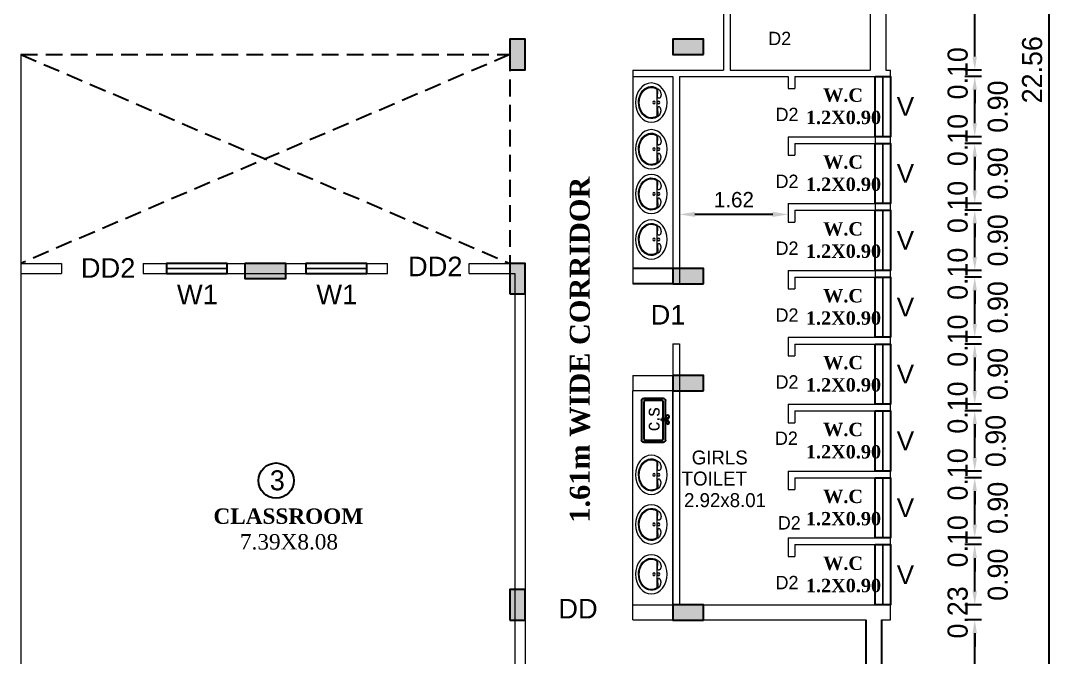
# Model space of a CAD drawing. Header units: metres. Extents: x 605 to 716, y 216 to 296.
# Drawn here: x 618.21 to 633.74, y 249.08 to 258.6 of the extents above; entities that cross this region are included whole.
import ezdxf

# ---------------------------------------------------------------- set-up
doc = ezdxf.new("R2010")
doc.units = ezdxf.units.M
doc.linetypes.add('DASHED', pattern=[19.05, 12.7, -6.35])
doc.linetypes.add('HIDDEN', pattern=[0.375, 0.25, -0.125])
for name, color, linetype in [('A-ANNO-TEXT01', 255, 'Continuous'), ('column', 7, 'Continuous'), ('Dim', 3, 'Continuous'), ('TEXT', 7, 'Continuous'), ('Window', 7, 'Continuous')]:
    doc.layers.add(name, color=color, linetype=linetype)
for name, color, linetype, lineweight in [('col fill', 251, 'Continuous', 0), ('FURNITURE', 252, 'Continuous', 5), ('Readymade Objects & Text', 7, 'Continuous', 40), ('wall', 2, 'Continuous', 18)]:
    doc.layers.add(name, color=color, linetype=linetype, lineweight=lineweight)
doc.styles.add('outer', font='BKANT.TTF')
doc.styles.add('text', font='arial.ttf')
doc.dimstyles.new('Banu', dxfattribs={"dimtxt": 0.23, "dimasz": 0.23, "dimexe": 1, "dimexo": 1, "dimgap": 0.1, "dimtad": 1, "dimtoh": 1, "dimzin": 1, "dimdsep": 46, "dimtxsty": 'outer', "dimcen": 0.15, "dimdle": 1, "dimse1": 1, "dimse2": 1, "dimclrt": 7, "dimadec": 0, "dimazin": 0, "dimtfac": 1, "dimtix": 1, "dimtmove": 0, "dimatfit": 0, "dimfxl": 0, "dimtolj": 1, "dimtzin": 0, "dimarcsym": 0})
doc.dimstyles.new('DC', dxfattribs={"dimtxt": 0.3, "dimasz": 0.2, "dimexe": 0.15, "dimexo": 0.15, "dimgap": 0.1, "dimtad": 1, "dimzin": 1, "dimdsep": 46, "dimtxsty": 'outer', "dimcen": 0.15, "dimdle": 1, "dimclrd": 8, "dimclre": 8, "dimclrt": 7, "dimadec": 0, "dimazin": 0, "dimtfac": 1, "dimtix": 1, "dimtofl": 0, "dimtmove": 2, "dimatfit": 0, "dimfxl": 0, "dimtolj": 1, "dimtzin": 0, "dimarcsym": 0})

# ---------------------------------------------------------------- blocks, each defined once
blk = doc.blocks.new('A$Cceb49713')
at = {"layer": 'col fill'}
for points in [[(-738.26, 9.59), (-729.26, 9.59), (-729.26, 27.59), (-738.26, 27.59)], [(-624.26, 18.59), (-624.26, 27.59), (-642.26, 27.59), (-642.26, 18.59)], [(-894.26, -104.41), (-894.26, -113.41), (-870.26, -113.41), (-870.26, -104.41)], [(-738.26, -122.41), (-729.26, -122.41), (-729.26, -104.41), (-738.26, -104.41)], [(-624.26, -116.41), (-624.26, -107.41), (-642.26, -107.41), (-642.26, -116.41)], [(-624.26, -179.41), (-624.26, -170.41), (-642.26, -170.41), (-642.26, -179.41)], [(-738.26, -314.41), (-729.26, -314.41), (-729.26, -296.41), (-738.26, -296.41)], [(-624.26, -314.41), (-624.26, -305.41), (-642.26, -305.41), (-642.26, -314.41)]]:
    blk.add_hatch(color=256, dxfattribs=at).paths.add_polyline_path(points)
at = {"layer": 'column'}
for points in [[(-738.26, 9.59), (-729.26, 9.59), (-729.26, 27.59), (-738.26, 27.59)], [(-624.26, 18.59), (-624.26, 27.59), (-642.26, 27.59), (-642.26, 18.59)], [(-894.26, -104.41), (-894.26, -113.41), (-870.26, -113.41), (-870.26, -104.41)], [(-738.26, -122.41), (-729.26, -122.41), (-729.26, -104.41), (-738.26, -104.41)], [(-624.26, -116.41), (-624.26, -107.41), (-642.26, -107.41), (-642.26, -116.41)], [(-624.26, -179.41), (-624.26, -170.41), (-642.26, -170.41), (-642.26, -179.41)], [(-738.26, -314.41), (-729.26, -314.41), (-729.26, -296.41), (-738.26, -296.41)], [(-624.26, -314.41), (-624.26, -305.41), (-642.26, -305.41), (-642.26, -314.41)]]:
    blk.add_lwpolyline(points, close=True, dxfattribs=at)
blk = doc.blocks.new('ggfff')
at = {"layer": 'FURNITURE'}
for p, q in [((-3.03, 3.27), (-20.07, 3.28)), ((-19.59, 3.83), (-19.57, 3.91)), ((-19.57, 3.76), (-19.59, 3.83)), ((-19.57, 3.91), (-19.52, 4.01)), ((-19.52, 3.72), (-19.57, 3.76)), ((-19.52, 4.01), (-19.46, 4.12)), ((-19.43, 3.69), (-19.52, 3.72)), ((-19.46, 4.12), (-19.37, 4.24)), ((-19.32, 3.68), (-19.43, 3.69)), ((-19.37, 4.24), (-19.28, 4.35)), ((-19.18, 3.69), (-19.32, 3.68)), ((-19.28, 4.35), (-19.19, 4.46)), ((-19.19, 4.46), (-19.1, 4.57)), ((-19.03, 3.7), (-19.18, 3.69)), ((-19.1, 4.57), (-19.02, 4.66)), ((-18.87, 3.72), (-19.03, 3.7)), ((-19.02, 4.66), (-18.95, 4.74)), ((-18.95, 4.74), (-18.89, 4.81)), ((-18.89, 4.81), (-18.83, 4.87)), ((-18.7, 3.75), (-18.87, 3.72)), ((-18.83, 4.87), (-18.77, 4.93)), ((-18.77, 4.93), (-18.71, 4.98)), ((-18.71, 4.98), (-18.65, 5.03)), ((-18.54, 3.77), (-18.7, 3.75)), ((-18.65, 5.03), (-18.59, 5.07)), ((-18.59, 5.07), (-18.51, 5.11)), ((-18.39, 3.79), (-18.54, 3.77)), ((-18.51, 5.11), (-18.44, 5.14)), ((-18.44, 5.14), (-18.35, 5.18)), ((-18.25, 3.81), (-18.39, 3.79)), ((-18.35, 5.18), (-18.27, 5.21)), ((-18.27, 5.21), (-18.18, 5.25)), ((-18.12, 3.83), (-18.25, 3.81)), ((-18.18, 5.25), (-18.08, 5.28)), ((-18, 3.84), (-18.12, 3.83)), ((-18.08, 5.28), (-17.99, 5.31)), ((-17.88, 3.85), (-18, 3.84)), ((-17.99, 5.31), (-17.89, 5.34)), ((-17.89, 5.34), (-17.8, 5.38)), ((-17.78, 3.86), (-17.88, 3.85)), ((-17.8, 5.38), (-17.7, 5.41)), ((-17.68, 3.86), (-17.78, 3.86)), ((-17.7, 5.41), (-17.61, 5.44)), ((-17.59, 3.86), (-17.68, 3.86)), ((-17.61, 5.44), (-17.51, 5.47)), ((-17.51, 3.85), (-17.59, 3.86)), ((-17.51, 5.47), (-17.42, 5.5)), ((-17.43, 3.85), (-17.51, 3.85)), ((-17.36, 3.83), (-17.43, 3.85)), ((-17.42, 5.5), (-17.32, 5.53)), ((-17.28, 3.82), (-17.36, 3.83)), ((-17.32, 5.53), (-17.23, 5.55)), ((-17.21, 3.81), (-17.28, 3.82)), ((-17.23, 5.55), (-17.14, 5.58)), ((-17.13, 3.79), (-17.21, 3.81)), ((-17.14, 5.58), (-17.04, 5.61)), ((-17.04, 3.78), (-17.13, 3.79)), ((-17.04, 5.61), (-16.95, 5.63)), ((-16.94, 3.76), (-17.04, 3.78)), ((-16.95, 5.63), (-16.86, 5.65)), ((-16.83, 3.75), (-16.94, 3.76)), ((-16.86, 5.65), (-16.77, 5.67)), ((-16.71, 3.73), (-16.83, 3.75)), ((-16.77, 5.67), (-16.67, 5.69)), ((-16.59, 3.72), (-16.71, 3.73)), ((-16.67, 5.69), (-16.58, 5.7)), ((-16.45, 3.71), (-16.59, 3.72)), ((-16.58, 5.7), (-16.49, 5.71)), ((-16.49, 5.71), (-16.39, 5.72)), ((-16.32, 3.69), (-16.45, 3.71)), ((-16.39, 5.72), (-16.29, 5.72)), ((-16.18, 3.68), (-16.32, 3.69)), ((-16.29, 5.72), (-16.19, 5.72)), ((-16.19, 5.72), (-16.08, 5.72)), ((-16.04, 3.67), (-16.18, 3.68)), ((-16.08, 5.72), (-15.98, 5.71)), ((-15.9, 3.65), (-16.04, 3.67)), ((-15.98, 5.71), (-15.87, 5.7)), ((-15.77, 3.64), (-15.9, 3.65)), ((-15.87, 5.7), (-15.75, 5.68)), ((-15.64, 3.63), (-15.77, 3.64)), ((-15.75, 5.68), (-15.63, 5.66)), ((-15.51, 3.62), (-15.64, 3.63)), ((-15.63, 5.66), (-15.51, 5.63)), ((-15.51, 5.63), (-15.38, 5.6)), ((-15.39, 3.61), (-15.51, 3.62)), ((-15.27, 3.61), (-15.39, 3.61)), ((-15.38, 5.6), (-15.25, 5.56)), ((-15.16, 3.61), (-15.27, 3.61)), ((-15.25, 5.56), (-15.11, 5.52)), ((-15.05, 3.62), (-15.16, 3.61)), ((-15.11, 5.52), (-14.98, 5.47)), ((-14.94, 3.64), (-15.05, 3.62)), ((-14.98, 5.47), (-14.85, 5.42)), ((-14.84, 3.66), (-14.94, 3.64)), ((-14.85, 5.42), (-14.73, 5.36)), ((-14.73, 3.69), (-14.84, 3.66)), ((-14.73, 5.36), (-14.62, 5.3)), ((-14.64, 3.73), (-14.73, 3.69)), ((-14.55, 3.77), (-14.64, 3.73)), ((-14.62, 5.3), (-14.51, 5.23)), ((-14.47, 3.81), (-14.55, 3.77)), ((-14.51, 5.23), (-14.42, 5.16)), ((-14.39, 3.85), (-14.47, 3.81)), ((-14.42, 5.16), (-14.34, 5.08)), ((-14.32, 3.89), (-14.39, 3.85)), ((-14.34, 5.08), (-14.27, 5)), ((-14.27, 3.92), (-14.32, 3.89)), ((-14.27, 5), (-14.21, 4.92)), ((-14.22, 3.94), (-14.27, 3.92)), ((-14.18, 3.96), (-14.22, 3.94)), ((-14.21, 4.92), (-14.16, 4.83)), ((-14.14, 3.97), (-14.18, 3.96)), ((-14.16, 4.83), (-14.12, 4.75)), ((-14.12, 3.99), (-14.14, 3.97)), ((-14.12, 4.75), (-14.09, 4.66)), ((-14.1, 4), (-14.12, 3.99)), ((-14.08, 4.02), (-14.1, 4)), ((-14.09, 4.66), (-14.07, 4.58)), ((-14.07, 4.04), (-14.08, 4.02)), ((-14.07, 4.58), (-14.05, 4.5)), ((-14.06, 4.07), (-14.07, 4.04)), ((-14.05, 4.11), (-14.06, 4.07)), ((-14.05, 4.5), (-14.04, 4.42)), ((-14.04, 4.16), (-14.05, 4.11)), ((-14.04, 4.42), (-14.04, 4.35)), ((-14.04, 4.35), (-14.03, 4.28)), ((-14.03, 4.28), (-14.04, 4.21)), ((-14.04, 4.21), (-14.04, 4.16)), ((-9.05, 4.49), (-9.06, 4.41)), ((-9.06, 4.41), (-9.06, 4.34)), ((-9.06, 4.34), (-9.06, 4.27)), ((-9.06, 4.27), (-9.06, 4.21)), ((-9.06, 4.21), (-9.06, 4.15)), ((-9.06, 4.15), (-9.05, 4.1)), ((-9.03, 4.57), (-9.05, 4.49)), ((-9.05, 4.1), (-9.04, 4.06)), ((-9.04, 4.06), (-9.03, 4.03)), ((-9, 4.66), (-9.03, 4.57)), ((-9.03, 4.03), (-9.02, 4.01)), ((-9.02, 4.01), (-9, 3.99)), ((-8.97, 4.74), (-9, 4.66)), ((-9, 3.99), (-8.98, 3.98)), ((-8.98, 3.98), (-8.95, 3.97)), ((-8.93, 4.83), (-8.97, 4.74)), ((-8.95, 3.97), (-8.92, 3.95)), ((-8.88, 4.91), (-8.93, 4.83)), ((-8.92, 3.95), (-8.88, 3.94)), ((-8.83, 5), (-8.88, 4.91)), ((-8.88, 3.94), (-8.83, 3.91)), ((-8.76, 5.08), (-8.83, 5)), ((-8.83, 3.91), (-8.78, 3.88)), ((-8.78, 3.88), (-8.71, 3.85)), ((-8.68, 5.15), (-8.76, 5.08)), ((-8.71, 3.85), (-8.63, 3.81)), ((-8.58, 5.23), (-8.68, 5.15)), ((-8.63, 3.81), (-8.55, 3.77)), ((-8.48, 5.29), (-8.58, 5.23)), ((-8.55, 3.77), (-8.46, 3.73)), ((-8.37, 5.36), (-8.48, 5.29)), ((-8.46, 3.73), (-8.37, 3.69)), ((-8.24, 5.41), (-8.37, 5.36)), ((-8.37, 3.69), (-8.27, 3.66)), ((-8.27, 3.66), (-8.16, 3.63)), ((-8.12, 5.47), (-8.24, 5.41)), ((-8.16, 3.63), (-8.05, 3.61)), ((-7.98, 5.51), (-8.12, 5.47)), ((-8.05, 3.61), (-7.94, 3.6)), ((-7.85, 5.55), (-7.98, 5.51)), ((-7.94, 3.6), (-7.83, 3.6)), ((-7.72, 5.59), (-7.85, 5.55)), ((-7.83, 3.6), (-7.71, 3.6)), ((-7.59, 5.62), (-7.72, 5.59)), ((-7.71, 3.6), (-7.59, 3.61)), ((-7.46, 5.65), (-7.59, 5.62)), ((-7.59, 3.61), (-7.46, 3.62)), ((-7.34, 5.67), (-7.46, 5.65)), ((-7.46, 3.62), (-7.33, 3.63)), ((-7.23, 5.69), (-7.34, 5.67)), ((-7.33, 3.63), (-7.2, 3.64)), ((-7.12, 5.7), (-7.23, 5.69)), ((-7.2, 3.64), (-7.06, 3.66)), ((-7.01, 5.71), (-7.12, 5.7)), ((-7.06, 3.66), (-6.92, 3.67)), ((-6.91, 5.72), (-7.01, 5.71)), ((-6.92, 3.67), (-6.78, 3.68)), ((-6.8, 5.72), (-6.91, 5.72)), ((-6.71, 5.71), (-6.8, 5.72)), ((-6.78, 3.68), (-6.65, 3.7)), ((-6.61, 5.7), (-6.71, 5.71)), ((-6.65, 3.7), (-6.51, 3.71)), ((-6.51, 5.69), (-6.61, 5.7)), ((-6.42, 5.68), (-6.51, 5.69)), ((-6.51, 3.71), (-6.39, 3.72)), ((-6.33, 5.66), (-6.42, 5.68)), ((-6.39, 3.72), (-6.27, 3.74)), ((-6.23, 5.64), (-6.33, 5.66)), ((-6.27, 3.74), (-6.16, 3.75)), ((-6.14, 5.62), (-6.23, 5.64)), ((-6.16, 3.75), (-6.06, 3.77)), ((-6.05, 5.6), (-6.14, 5.62)), ((-6.06, 3.77), (-5.97, 3.78)), ((-5.96, 5.57), (-6.05, 5.6)), ((-5.97, 3.78), (-5.89, 3.8)), ((-5.87, 5.54), (-5.96, 5.57)), ((-5.89, 3.8), (-5.82, 3.81)), ((-5.77, 5.52), (-5.87, 5.54)), ((-5.82, 3.81), (-5.74, 3.82)), ((-5.68, 5.49), (-5.77, 5.52)), ((-5.74, 3.82), (-5.67, 3.83)), ((-5.58, 5.46), (-5.68, 5.49)), ((-5.67, 3.83), (-5.59, 3.84)), ((-5.59, 3.84), (-5.51, 3.85)), ((-5.49, 5.43), (-5.58, 5.46)), ((-5.51, 3.85), (-5.42, 3.85)), ((-5.39, 5.4), (-5.49, 5.43)), ((-5.42, 3.85), (-5.32, 3.85)), ((-5.3, 5.36), (-5.39, 5.4)), ((-5.32, 3.85), (-5.22, 3.84)), ((-5.2, 5.33), (-5.3, 5.36)), ((-5.22, 3.84), (-5.1, 3.83)), ((-5.11, 5.3), (-5.2, 5.33)), ((-5.01, 5.27), (-5.11, 5.3)), ((-5.1, 3.83), (-4.98, 3.82)), ((-4.92, 5.24), (-5.01, 5.27)), ((-4.98, 3.82), (-4.85, 3.8)), ((-4.83, 5.2), (-4.92, 5.24)), ((-4.85, 3.8), (-4.71, 3.78)), ((-4.74, 5.17), (-4.83, 5.2)), ((-4.66, 5.13), (-4.74, 5.17)), ((-4.71, 3.78), (-4.56, 3.76)), ((-4.58, 5.09), (-4.66, 5.13)), ((-4.51, 5.05), (-4.58, 5.09)), ((-4.56, 3.76), (-4.4, 3.73)), ((-4.45, 5.01), (-4.51, 5.05)), ((-4.39, 4.97), (-4.45, 5.01)), ((-4.4, 3.73), (-4.23, 3.71)), ((-4.33, 4.92), (-4.39, 4.97)), ((-4.27, 4.86), (-4.33, 4.92)), ((-4.21, 4.8), (-4.27, 4.86)), ((-4.23, 3.71), (-4.07, 3.69)), ((-4.14, 4.73), (-4.21, 4.8)), ((-4.07, 4.64), (-4.14, 4.73)), ((-4, 4.55), (-4.07, 4.64)), ((-4.07, 3.69), (-3.92, 3.67)), ((-3.91, 4.45), (-4, 4.55)), ((-3.92, 3.67), (-3.78, 3.67)), ((-3.81, 4.34), (-3.91, 4.45)), ((-3.72, 4.22), (-3.81, 4.34)), ((-3.78, 3.67), (-3.67, 3.68)), ((-3.64, 4.11), (-3.72, 4.22)), ((-3.67, 3.68), (-3.58, 3.7)), ((-3.58, 4), (-3.64, 4.11)), ((-3.53, 3.9), (-3.58, 4)), ((-3.58, 3.7), (-3.53, 3.75)), ((-3.51, 3.81), (-3.53, 3.9)), ((-3.53, 3.75), (-3.51, 3.81))]:
    blk.add_line(p, q, dxfattribs=at)
for centre, major_axis, start_param, end_param in [((-11.56, 0), (-11.56, 0), 1.570796326795124, 7.853981633974709), ((-11.56, 0), (-9.45, 0), -0.449035, 3.588281), ((-11.56, 0), (-8.95, 0), -0.47649, 3.615737), ((-11.55, 4.35), (-0.84, 0), 1.570796326793424, 7.853981633973008), ((-11.55, 1.59), (-0.84, 0), 3.141593, 9.424778)]:
    blk.add_ellipse(centre, major_axis=major_axis, ratio=0.8, start_param=start_param, end_param=end_param, dxfattribs=at)
blk = doc.blocks.new('A$C53AC5074')
at = {"color": 8}
for p, q in [((-0.834, -0.071), (-0.834, 0.264)), ((-0.798, 0.3), (-0.129, 0.3)), ((-0.093, 0.264), (-0.093, -0.071)), ((-0.488, -0.107), (-0.798, -0.107)), ((-0.463, -0.038), (-0.488, -0.038)), ((-0.488, -0.073), (-0.488, -0.038)), ((-0.488, -0.109), (-0.488, -0.073)), ((-0.488, -0.144), (-0.488, -0.109)), ((-0.463, -0.144), (-0.488, -0.144)), ((-0.463, -0.073), (-0.463, -0.038)), ((-0.463, -0.109), (-0.463, -0.073)), ((-0.129, -0.107), (-0.463, -0.107)), ((-0.463, -0.144), (-0.463, -0.109))]:
    blk.add_line(p, q, dxfattribs=at)
blk.add_lwpolyline([(-0.488, -0.067), (-0.776, -0.067, -0.414214), (-0.798, -0.044), (-0.798, 0.237, -0.414214), (-0.776, 0.26), (-0.151, 0.26, -0.414214), (-0.129, 0.237), (-0.129, -0.044, -0.414214), (-0.151, -0.067), (-0.463, -0.067)], format="xyb", dxfattribs=at)
for centre in [(-0.525, -0.141), (-0.426, -0.141)]:
    blk.add_circle(centre, 0.0258, dxfattribs=at)
for centre, start, end in [((-0.798, 0.264), 90, 180), ((-0.129, 0.264), 0, 90), ((-0.798, -0.071), 180, 270), ((-0.129, -0.071), 270, 0)]:
    blk.add_arc(centre, 0.0355, start, end, dxfattribs=at)
blk = doc.blocks.new('*D147')
at = {"layer": 'Defpoints', "color": 0}
for p in [(628.065, 255.867), (629.688, 255.867), (628.065, 255.705)]:
    blk.add_point(p, dxfattribs=at)
at = {"layer": 'Dim', "color": 0, "lineweight": -2}
blk.add_line((629.458, 255.705), (628.295, 255.705), dxfattribs=at)
at = {"layer": 'Dim', "color": 0}
for points in [[(628.295, 255.744), (628.295, 255.667), (628.065, 255.705)], [(629.458, 255.744), (629.458, 255.667), (629.688, 255.705)]]:
    blk.add_solid(points, dxfattribs=at)
at = {"layer": 'Dim', "color": 7, "insert": (628.877, 255.924), "char_height": 0.23, "attachment_point": 5, "style": 'outer'}
blk.add_mtext('\\A1;1.62', dxfattribs=at)
blk = doc.blocks.new('*D42')
at = {"layer": 'Defpoints', "color": 0}
for p in [(632.479, 249.641), (632.73, 249.641), (632.73, 246.591)]:
    blk.add_point(p, dxfattribs=at)
at = {"layer": 'Dim', "color": 8, "lineweight": -2}
for p, q in [((632.58, 249.641), (632.329, 249.641)), ((632.479, 246.791), (632.479, 249.441)), ((632.58, 246.591), (632.329, 246.591))]:
    blk.add_line(p, q, dxfattribs=at)
at = {"layer": 'Dim', "color": 8}
for points in [[(632.445, 249.441), (632.512, 249.441), (632.479, 249.641)], [(632.445, 246.791), (632.512, 246.791), (632.479, 246.591)]]:
    blk.add_solid(points, dxfattribs=at)
at = {"layer": 'Dim', "color": 7, "insert": (632.225, 248.116), "char_height": 0.3, "attachment_point": 5, "rotation": 90, "style": 'outer'}
blk.add_mtext('\\A1;3.05', dxfattribs=at)
blk = doc.blocks.new('*D43')
at = {"layer": 'Defpoints', "color": 0}
for p in [(632.479, 249.867), (632.73, 249.867), (632.73, 249.641)]:
    blk.add_point(p, dxfattribs=at)
at = {"layer": 'Dim', "color": 8, "lineweight": -2}
for p, q in [((632.479, 250.067), (632.479, 250.267)), ((632.58, 249.867), (632.329, 249.867)), ((632.58, 249.641), (632.329, 249.641)), ((632.479, 249.441), (632.479, 249.241))]:
    blk.add_line(p, q, dxfattribs=at)
at = {"layer": 'Dim', "color": 8}
for points in [[(632.445, 250.067), (632.512, 250.067), (632.479, 249.867)], [(632.445, 249.441), (632.512, 249.441), (632.479, 249.641)]]:
    blk.add_solid(points, dxfattribs=at)
at = {"layer": 'Dim', "color": 7, "insert": (632.225, 249.754), "char_height": 0.3, "attachment_point": 5, "rotation": 90, "style": 'outer'}
blk.add_mtext('\\A1;0.23', dxfattribs=at)
blk = doc.blocks.new('*D44')
at = {"layer": 'Defpoints', "color": 0}
for p in [(632.479, 250.767), (632.73, 250.767), (632.73, 249.867)]:
    blk.add_point(p, dxfattribs=at)
at = {"layer": 'Dim', "color": 8, "lineweight": -2}
for p, q in [((632.58, 250.767), (632.329, 250.767)), ((632.479, 250.067), (632.479, 250.567)), ((632.58, 249.867), (632.329, 249.867))]:
    blk.add_line(p, q, dxfattribs=at)
at = {"layer": 'Dim', "color": 8}
for points in [[(632.445, 250.567), (632.512, 250.567), (632.479, 250.767)], [(632.445, 250.067), (632.512, 250.067), (632.479, 249.867)]]:
    blk.add_solid(points, dxfattribs=at)
at = {"layer": 'Dim', "color": 7, "insert": (632.825, 250.317), "char_height": 0.3, "attachment_point": 5, "rotation": 90, "style": 'outer'}
blk.add_mtext('\\A1;0.90', dxfattribs=at)
blk = doc.blocks.new('*D45')
at = {"layer": 'Defpoints', "color": 0}
for p in [(632.479, 250.867), (632.73, 250.867), (632.73, 250.767)]:
    blk.add_point(p, dxfattribs=at)
at = {"layer": 'Dim', "color": 8, "lineweight": -2}
for p, q in [((632.479, 251.067), (632.479, 251.267)), ((632.58, 250.867), (632.329, 250.867)), ((632.58, 250.767), (632.329, 250.767)), ((632.479, 250.567), (632.479, 250.367))]:
    blk.add_line(p, q, dxfattribs=at)
at = {"layer": 'Dim', "color": 8}
for points in [[(632.445, 251.067), (632.512, 251.067), (632.479, 250.867)], [(632.445, 250.567), (632.512, 250.567), (632.479, 250.767)]]:
    blk.add_solid(points, dxfattribs=at)
at = {"layer": 'Dim', "color": 7, "insert": (632.225, 250.817), "char_height": 0.3, "attachment_point": 5, "rotation": 90, "style": 'outer'}
blk.add_mtext('\\A1;0.10', dxfattribs=at)
blk = doc.blocks.new('*D46')
at = {"layer": 'Defpoints', "color": 0}
for p in [(632.479, 251.767), (632.73, 251.767), (632.73, 250.867)]:
    blk.add_point(p, dxfattribs=at)
at = {"layer": 'Dim', "color": 8, "lineweight": -2}
for p, q in [((632.58, 251.767), (632.329, 251.767)), ((632.479, 251.067), (632.479, 251.567)), ((632.58, 250.867), (632.329, 250.867))]:
    blk.add_line(p, q, dxfattribs=at)
at = {"layer": 'Dim', "color": 8}
for points in [[(632.445, 251.567), (632.512, 251.567), (632.479, 251.767)], [(632.445, 251.067), (632.512, 251.067), (632.479, 250.867)]]:
    blk.add_solid(points, dxfattribs=at)
at = {"layer": 'Dim', "color": 7, "insert": (632.825, 251.317), "char_height": 0.3, "attachment_point": 5, "rotation": 90, "style": 'outer'}
blk.add_mtext('\\A1;0.90', dxfattribs=at)
blk = doc.blocks.new('*D47')
at = {"layer": 'Defpoints', "color": 0}
for p in [(632.479, 251.867), (632.73, 251.867), (632.73, 251.767)]:
    blk.add_point(p, dxfattribs=at)
at = {"layer": 'Dim', "color": 8, "lineweight": -2}
for p, q in [((632.479, 252.067), (632.479, 252.267)), ((632.58, 251.867), (632.329, 251.867)), ((632.58, 251.767), (632.329, 251.767)), ((632.479, 251.567), (632.479, 251.367))]:
    blk.add_line(p, q, dxfattribs=at)
at = {"layer": 'Dim', "color": 8}
for points in [[(632.445, 252.067), (632.512, 252.067), (632.479, 251.867)], [(632.445, 251.567), (632.512, 251.567), (632.479, 251.767)]]:
    blk.add_solid(points, dxfattribs=at)
at = {"layer": 'Dim', "color": 7, "insert": (632.225, 251.817), "char_height": 0.3, "attachment_point": 5, "rotation": 90, "style": 'outer'}
blk.add_mtext('\\A1;0.10', dxfattribs=at)
blk = doc.blocks.new('*D48')
at = {"layer": 'Defpoints', "color": 0}
for p in [(632.479, 252.767), (632.73, 252.767), (632.73, 251.867)]:
    blk.add_point(p, dxfattribs=at)
at = {"layer": 'Dim', "color": 8, "lineweight": -2}
for p, q in [((632.58, 252.767), (632.329, 252.767)), ((632.479, 252.067), (632.479, 252.567)), ((632.58, 251.867), (632.329, 251.867))]:
    blk.add_line(p, q, dxfattribs=at)
at = {"layer": 'Dim', "color": 8}
for points in [[(632.445, 252.567), (632.512, 252.567), (632.479, 252.767)], [(632.445, 252.067), (632.512, 252.067), (632.479, 251.867)]]:
    blk.add_solid(points, dxfattribs=at)
at = {"layer": 'Dim', "color": 7, "insert": (632.793, 252.317), "char_height": 0.3, "attachment_point": 5, "rotation": 90, "style": 'outer'}
blk.add_mtext('\\A1;0.90', dxfattribs=at)
blk = doc.blocks.new('*D49')
at = {"layer": 'Defpoints', "color": 0}
for p in [(632.479, 252.867), (632.73, 252.867), (632.73, 252.767)]:
    blk.add_point(p, dxfattribs=at)
at = {"layer": 'Dim', "color": 8, "lineweight": -2}
for p, q in [((632.479, 253.067), (632.479, 253.267)), ((632.58, 252.867), (632.329, 252.867)), ((632.58, 252.767), (632.329, 252.767)), ((632.479, 252.567), (632.479, 252.367))]:
    blk.add_line(p, q, dxfattribs=at)
at = {"layer": 'Dim', "color": 8}
for points in [[(632.445, 253.067), (632.512, 253.067), (632.479, 252.867)], [(632.445, 252.567), (632.512, 252.567), (632.479, 252.767)]]:
    blk.add_solid(points, dxfattribs=at)
at = {"layer": 'Dim', "color": 7, "insert": (632.225, 252.817), "char_height": 0.3, "attachment_point": 5, "rotation": 90, "style": 'outer'}
blk.add_mtext('\\A1;0.10', dxfattribs=at)
blk = doc.blocks.new('*D50')
at = {"layer": 'Defpoints', "color": 0}
for p in [(632.479, 253.767), (632.73, 253.767), (632.73, 252.867)]:
    blk.add_point(p, dxfattribs=at)
at = {"layer": 'Dim', "color": 8, "lineweight": -2}
for p, q in [((632.58, 253.767), (632.329, 253.767)), ((632.479, 253.067), (632.479, 253.567)), ((632.58, 252.867), (632.329, 252.867))]:
    blk.add_line(p, q, dxfattribs=at)
at = {"layer": 'Dim', "color": 8}
for points in [[(632.445, 253.567), (632.512, 253.567), (632.479, 253.767)], [(632.445, 253.067), (632.512, 253.067), (632.479, 252.867)]]:
    blk.add_solid(points, dxfattribs=at)
at = {"layer": 'Dim', "color": 7, "insert": (632.825, 253.317), "char_height": 0.3, "attachment_point": 5, "rotation": 90, "style": 'outer'}
blk.add_mtext('\\A1;0.90', dxfattribs=at)
blk = doc.blocks.new('*D51')
at = {"layer": 'Defpoints', "color": 0}
for p in [(632.479, 253.867), (632.73, 253.867), (632.73, 253.767)]:
    blk.add_point(p, dxfattribs=at)
at = {"layer": 'Dim', "color": 8, "lineweight": -2}
for p, q in [((632.479, 254.067), (632.479, 254.267)), ((632.58, 253.867), (632.329, 253.867)), ((632.58, 253.767), (632.329, 253.767)), ((632.479, 253.567), (632.479, 253.367))]:
    blk.add_line(p, q, dxfattribs=at)
at = {"layer": 'Dim', "color": 8}
for points in [[(632.445, 254.067), (632.512, 254.067), (632.479, 253.867)], [(632.445, 253.567), (632.512, 253.567), (632.479, 253.767)]]:
    blk.add_solid(points, dxfattribs=at)
at = {"layer": 'Dim', "color": 7, "insert": (632.225, 253.817), "char_height": 0.3, "attachment_point": 5, "rotation": 90, "style": 'outer'}
blk.add_mtext('\\A1;0.10', dxfattribs=at)
blk = doc.blocks.new('*D52')
at = {"layer": 'Defpoints', "color": 0}
for p in [(632.479, 254.767), (632.73, 254.767), (632.73, 253.867)]:
    blk.add_point(p, dxfattribs=at)
at = {"layer": 'Dim', "color": 8, "lineweight": -2}
for p, q in [((632.58, 254.767), (632.329, 254.767)), ((632.479, 254.067), (632.479, 254.567)), ((632.58, 253.867), (632.329, 253.867))]:
    blk.add_line(p, q, dxfattribs=at)
at = {"layer": 'Dim', "color": 8}
for points in [[(632.445, 254.567), (632.512, 254.567), (632.479, 254.767)], [(632.445, 254.067), (632.512, 254.067), (632.479, 253.867)]]:
    blk.add_solid(points, dxfattribs=at)
at = {"layer": 'Dim', "color": 7, "insert": (632.825, 254.317), "char_height": 0.3, "attachment_point": 5, "rotation": 90, "style": 'outer'}
blk.add_mtext('\\A1;0.90', dxfattribs=at)
blk = doc.blocks.new('*D53')
at = {"layer": 'Defpoints', "color": 0}
for p in [(632.479, 254.867), (632.73, 254.867), (632.73, 254.767)]:
    blk.add_point(p, dxfattribs=at)
at = {"layer": 'Dim', "color": 8, "lineweight": -2}
for p, q in [((632.479, 255.067), (632.479, 255.267)), ((632.58, 254.867), (632.329, 254.867)), ((632.58, 254.767), (632.329, 254.767)), ((632.479, 254.567), (632.479, 254.367))]:
    blk.add_line(p, q, dxfattribs=at)
at = {"layer": 'Dim', "color": 8}
for points in [[(632.445, 255.067), (632.512, 255.067), (632.479, 254.867)], [(632.445, 254.567), (632.512, 254.567), (632.479, 254.767)]]:
    blk.add_solid(points, dxfattribs=at)
at = {"layer": 'Dim', "color": 7, "insert": (632.225, 254.817), "char_height": 0.3, "attachment_point": 5, "rotation": 90, "style": 'outer'}
blk.add_mtext('\\A1;0.10', dxfattribs=at)
blk = doc.blocks.new('*D54')
at = {"layer": 'Defpoints', "color": 0}
for p in [(632.479, 255.767), (632.73, 255.767), (632.73, 254.867)]:
    blk.add_point(p, dxfattribs=at)
at = {"layer": 'Dim', "color": 8, "lineweight": -2}
for p, q in [((632.58, 255.767), (632.329, 255.767)), ((632.479, 255.067), (632.479, 255.567)), ((632.58, 254.867), (632.329, 254.867))]:
    blk.add_line(p, q, dxfattribs=at)
at = {"layer": 'Dim', "color": 8}
for points in [[(632.445, 255.567), (632.512, 255.567), (632.479, 255.767)], [(632.445, 255.067), (632.512, 255.067), (632.479, 254.867)]]:
    blk.add_solid(points, dxfattribs=at)
at = {"layer": 'Dim', "color": 7, "insert": (632.825, 255.317), "char_height": 0.3, "attachment_point": 5, "rotation": 90, "style": 'outer'}
blk.add_mtext('\\A1;0.90', dxfattribs=at)
blk = doc.blocks.new('*D55')
at = {"layer": 'Defpoints', "color": 0}
for p in [(632.479, 255.867), (632.73, 255.867), (632.73, 255.767)]:
    blk.add_point(p, dxfattribs=at)
at = {"layer": 'Dim', "color": 8, "lineweight": -2}
for p, q in [((632.479, 256.067), (632.479, 256.267)), ((632.58, 255.867), (632.329, 255.867)), ((632.58, 255.767), (632.329, 255.767)), ((632.479, 255.567), (632.479, 255.367))]:
    blk.add_line(p, q, dxfattribs=at)
at = {"layer": 'Dim', "color": 8}
for points in [[(632.445, 256.067), (632.512, 256.067), (632.479, 255.867)], [(632.445, 255.567), (632.512, 255.567), (632.479, 255.767)]]:
    blk.add_solid(points, dxfattribs=at)
at = {"layer": 'Dim', "color": 7, "insert": (632.225, 255.817), "char_height": 0.3, "attachment_point": 5, "rotation": 90, "style": 'outer'}
blk.add_mtext('\\A1;0.10', dxfattribs=at)
blk = doc.blocks.new('*D56')
at = {"layer": 'Defpoints', "color": 0}
for p in [(632.479, 256.767), (632.73, 256.767), (632.73, 255.867)]:
    blk.add_point(p, dxfattribs=at)
at = {"layer": 'Dim', "color": 8, "lineweight": -2}
for p, q in [((632.58, 256.767), (632.329, 256.767)), ((632.479, 256.067), (632.479, 256.567)), ((632.58, 255.867), (632.329, 255.867))]:
    blk.add_line(p, q, dxfattribs=at)
at = {"layer": 'Dim', "color": 8}
for points in [[(632.445, 256.567), (632.512, 256.567), (632.479, 256.767)], [(632.445, 256.067), (632.512, 256.067), (632.479, 255.867)]]:
    blk.add_solid(points, dxfattribs=at)
at = {"layer": 'Dim', "color": 7, "insert": (632.825, 256.317), "char_height": 0.3, "attachment_point": 5, "rotation": 90, "style": 'outer'}
blk.add_mtext('\\A1;0.90', dxfattribs=at)
blk = doc.blocks.new('*D57')
at = {"layer": 'Defpoints', "color": 0}
for p in [(632.479, 256.867), (632.73, 256.867), (632.73, 256.767)]:
    blk.add_point(p, dxfattribs=at)
at = {"layer": 'Dim', "color": 8, "lineweight": -2}
for p, q in [((632.479, 257.067), (632.479, 257.267)), ((632.58, 256.867), (632.329, 256.867)), ((632.58, 256.767), (632.329, 256.767)), ((632.479, 256.567), (632.479, 256.367))]:
    blk.add_line(p, q, dxfattribs=at)
at = {"layer": 'Dim', "color": 8}
for points in [[(632.445, 257.067), (632.512, 257.067), (632.479, 256.867)], [(632.445, 256.567), (632.512, 256.567), (632.479, 256.767)]]:
    blk.add_solid(points, dxfattribs=at)
at = {"layer": 'Dim', "color": 7, "insert": (632.225, 256.817), "char_height": 0.3, "attachment_point": 5, "rotation": 90, "style": 'outer'}
blk.add_mtext('\\A1;0.10', dxfattribs=at)
blk = doc.blocks.new('*D58')
at = {"layer": 'Defpoints', "color": 0}
for p in [(632.479, 257.767), (632.73, 257.767), (632.73, 256.867)]:
    blk.add_point(p, dxfattribs=at)
at = {"layer": 'Dim', "color": 8, "lineweight": -2}
for p, q in [((632.58, 257.767), (632.329, 257.767)), ((632.479, 257.067), (632.479, 257.567)), ((632.58, 256.867), (632.329, 256.867))]:
    blk.add_line(p, q, dxfattribs=at)
at = {"layer": 'Dim', "color": 8}
for points in [[(632.445, 257.567), (632.512, 257.567), (632.479, 257.767)], [(632.445, 257.067), (632.512, 257.067), (632.479, 256.867)]]:
    blk.add_solid(points, dxfattribs=at)
at = {"layer": 'Dim', "color": 7, "insert": (632.825, 257.317), "char_height": 0.3, "attachment_point": 5, "rotation": 90, "style": 'outer'}
blk.add_mtext('\\A1;0.90', dxfattribs=at)
blk = doc.blocks.new('*D59')
at = {"layer": 'Defpoints', "color": 0}
for p in [(632.479, 257.864), (632.73, 257.864), (632.73, 257.767)]:
    blk.add_point(p, dxfattribs=at)
at = {"layer": 'Dim', "color": 8, "lineweight": -2}
for p, q in [((632.479, 258.064), (632.479, 258.264)), ((632.58, 257.864), (632.329, 257.864)), ((632.58, 257.767), (632.329, 257.767)), ((632.479, 257.567), (632.479, 257.367))]:
    blk.add_line(p, q, dxfattribs=at)
at = {"layer": 'Dim', "color": 8}
for points in [[(632.445, 258.064), (632.512, 258.064), (632.479, 257.864)], [(632.445, 257.567), (632.512, 257.567), (632.479, 257.767)]]:
    blk.add_solid(points, dxfattribs=at)
at = {"layer": 'Dim', "color": 7, "insert": (632.225, 257.815), "char_height": 0.3, "attachment_point": 5, "rotation": 90, "style": 'outer'}
blk.add_mtext('\\A1;0.10', dxfattribs=at)
blk = doc.blocks.new('*D60')
at = {"layer": 'Defpoints', "color": 0}
for p in [(632.479, 260.764), (632.73, 260.764), (632.73, 257.864)]:
    blk.add_point(p, dxfattribs=at)
at = {"layer": 'Dim', "color": 8, "lineweight": -2}
for p, q in [((632.58, 260.764), (632.329, 260.764)), ((632.479, 258.064), (632.479, 260.564)), ((632.58, 257.864), (632.329, 257.864))]:
    blk.add_line(p, q, dxfattribs=at)
at = {"layer": 'Dim', "color": 8}
for points in [[(632.445, 260.564), (632.512, 260.564), (632.479, 260.764)], [(632.445, 258.064), (632.512, 258.064), (632.479, 257.864)]]:
    blk.add_solid(points, dxfattribs=at)
at = {"layer": 'Dim', "color": 7, "insert": (632.224, 259.314), "char_height": 0.3, "attachment_point": 5, "rotation": 90, "style": 'outer'}
blk.add_mtext('\\A1;2.90', dxfattribs=at)
blk = doc.blocks.new('*D64')
at = {"layer": 'Defpoints', "color": 0}
for p in [(633.592, 269.146), (633.592, 269.146), (633.592, 246.591)]:
    blk.add_point(p, dxfattribs=at)
at = {"layer": 'Dim', "color": 8, "lineweight": -2}
for p, q in [((633.592, 269.146), (633.742, 269.146)), ((633.592, 246.791), (633.592, 268.946)), ((633.592, 246.591), (633.742, 246.591))]:
    blk.add_line(p, q, dxfattribs=at)
at = {"layer": 'Dim', "color": 8}
for points in [[(633.559, 268.946), (633.626, 268.946), (633.592, 269.146)], [(633.559, 246.791), (633.626, 246.791), (633.592, 246.591)]]:
    blk.add_solid(points, dxfattribs=at)
at = {"layer": 'Dim', "color": 7, "insert": (633.338, 257.868), "char_height": 0.3, "attachment_point": 5, "rotation": 90, "style": 'outer'}
blk.add_mtext('\\A1;22.56', dxfattribs=at)

msp = doc.modelspace()

# ---------------------------------------------------------------- linework, layer by layer
for points in [[(621.3, 254.823), (621.3, 254.973), (620.39, 254.973), (620.39, 254.823)], [(623.385, 254.823), (623.385, 254.973), (622.475, 254.973), (622.475, 254.823)]]:
    msp.add_lwpolyline(points, close=True)
at = {"color": 4}
msp.add_circle((622.031, 251.725), 0.263, dxfattribs=at)
at = {"layer": 'Dim', "color": 7, "linetype": 'HIDDEN'}
for p, q in [((618.212, 258.095), (625.525, 258.095)), ((618.212, 258.095), (625.525, 254.973)), ((625.525, 258.095), (618.212, 254.973)), ((625.525, 258.095), (625.525, 254.973))]:
    msp.add_line(p, q, dxfattribs=at)
at = {"layer": 'Dim', "color": 7}
for p, q in [((627.965, 254.896), (627.365, 254.896)), ((627.965, 254.668), (627.365, 254.668)), ((630.852, 249.641), (630.852, 246.591)), ((631.082, 249.641), (631.082, 246.591))]:
    msp.add_line(p, q, dxfattribs=at)
for points in [[(630.988, 257.767), (631.218, 257.767), (631.218, 256.867), (630.988, 256.867)], [(630.988, 256.767), (631.218, 256.767), (631.218, 255.867), (630.988, 255.867)], [(630.988, 255.767), (631.218, 255.767), (631.218, 254.867), (630.988, 254.867)], [(630.988, 254.767), (631.218, 254.767), (631.218, 253.867), (630.988, 253.867)], [(630.988, 253.767), (631.218, 253.767), (631.218, 252.867), (630.988, 252.867)], [(630.988, 252.767), (631.218, 252.767), (631.218, 251.867), (630.988, 251.867)], [(630.988, 251.767), (631.218, 251.767), (631.218, 250.867), (630.988, 250.867)], [(630.988, 250.767), (631.218, 250.767), (631.218, 249.867), (630.988, 249.867)]]:
    msp.add_lwpolyline(points, close=True, dxfattribs=at)
at = {"layer": 'wall', "color": 6}
for p, q in [((630.917, 260.764), (630.917, 257.864)), ((631.147, 260.913), (631.147, 257.864)), ((628.72, 258.849), (628.72, 257.864)), ((628.82, 258.849), (628.82, 257.864)), ((618.212, 258.095), (618.212, 246.743)), ((627.365, 257.864), (627.365, 254.668)), ((627.365, 257.864), (628.72, 257.864)), ((628.82, 257.864), (630.917, 257.864)), ((631.147, 257.864), (631.218, 257.864)), ((631.218, 249.641), (631.218, 257.864)), ((627.365, 257.767), (627.965, 257.767)), ((627.965, 257.767), (627.965, 254.896)), ((628.065, 257.767), (628.065, 254.668)), ((628.065, 257.767), (629.688, 257.767)), ((629.688, 257.767), (629.688, 257.59)), ((629.788, 257.767), (629.788, 257.59)), ((629.788, 257.767), (630.988, 257.767)), ((630.988, 257.767), (630.988, 253.867)), ((629.688, 257.59), (629.788, 257.59)), ((629.688, 256.867), (629.688, 256.59)), ((629.688, 256.867), (630.988, 256.867)), ((629.788, 256.767), (629.788, 256.59)), ((629.788, 256.767), (630.988, 256.767)), ((629.688, 256.59), (629.788, 256.59)), ((629.688, 255.867), (629.688, 255.59)), ((629.688, 255.867), (630.988, 255.867)), ((629.788, 255.767), (629.788, 255.59)), ((629.788, 255.767), (630.988, 255.767)), ((629.688, 255.59), (629.788, 255.59)), ((618.212, 254.973), (618.821, 254.973)), ((618.821, 254.973), (618.821, 254.82)), ((620.04, 254.973), (623.698, 254.973)), ((620.04, 254.973), (620.04, 254.82)), ((623.698, 254.82), (623.698, 254.973)), ((624.917, 254.973), (625.755, 254.973)), ((624.917, 254.82), (624.917, 254.973)), ((625.755, 254.973), (625.755, 246.741)), ((629.688, 254.867), (629.688, 254.59)), ((629.688, 254.867), (630.988, 254.867)), ((618.212, 254.82), (618.821, 254.82)), ((620.04, 254.82), (623.698, 254.82)), ((624.917, 254.82), (625.603, 254.82)), ((625.603, 254.82), (625.603, 246.743)), ((629.788, 254.767), (629.788, 254.59)), ((629.788, 254.767), (630.988, 254.767)), ((627.822, 254.668), (628.065, 254.668)), ((629.688, 254.59), (629.788, 254.59)), ((629.688, 253.867), (629.688, 253.59)), ((629.688, 253.867), (630.988, 253.867)), ((627.965, 253.768), (627.965, 253.296)), ((627.965, 253.768), (628.065, 253.768)), ((628.065, 253.768), (628.065, 249.867)), ((629.788, 253.767), (629.788, 253.59)), ((629.788, 253.767), (630.988, 253.767)), ((630.988, 253.767), (630.988, 252.867)), ((629.688, 253.59), (629.788, 253.59)), ((627.365, 253.296), (627.822, 253.296)), ((627.365, 253.296), (627.365, 253.068)), ((627.822, 253.296), (627.965, 253.296)), ((627.365, 249.641), (627.365, 253.068)), ((627.965, 253.068), (627.365, 253.068)), ((627.965, 253.068), (627.965, 249.867)), ((627.965, 249.867), (627.965, 253.068)), ((629.688, 252.867), (629.688, 252.59)), ((629.688, 252.867), (630.988, 252.867)), ((629.788, 252.767), (629.788, 252.59)), ((629.788, 252.767), (630.988, 252.767)), ((630.988, 252.767), (630.988, 251.867)), ((629.688, 252.59), (629.788, 252.59)), ((629.688, 251.867), (629.688, 251.59)), ((629.688, 251.867), (630.988, 251.867)), ((629.788, 251.767), (629.788, 251.59)), ((629.788, 251.767), (630.988, 251.767)), ((630.988, 251.767), (630.988, 250.867)), ((629.688, 251.59), (629.788, 251.59)), ((629.688, 250.867), (629.688, 250.59)), ((629.688, 250.867), (630.988, 250.867)), ((629.788, 250.767), (629.788, 250.59)), ((629.788, 250.767), (630.988, 250.767)), ((630.988, 250.767), (630.988, 249.867)), ((629.688, 250.59), (629.788, 250.59)), ((627.365, 249.867), (627.965, 249.867)), ((628.065, 249.867), (631.092, 249.867)), ((627.365, 249.641), (630.852, 249.641)), ((631.082, 249.641), (631.218, 249.641))]:
    msp.add_line(p, q, dxfattribs=at)
at = {"layer": 'Window', "linetype": 'DASHED', "ltscale": 0.75, "const_width": 0.0254}
for points in [[(631.103, 257.767), (631.103, 256.867)], [(631.103, 256.767), (631.103, 255.867)], [(631.103, 255.767), (631.103, 254.867)], [(631.103, 254.767), (631.103, 253.867)], [(631.103, 253.767), (631.103, 252.867)], [(631.103, 252.767), (631.103, 251.867)], [(631.103, 251.767), (631.103, 250.867)], [(631.103, 250.767), (631.103, 249.867)]]:
    msp.add_lwpolyline(points, dxfattribs=at)
at = {"layer": 'Window', "const_width": 0.0254}
for points in [[(621.3, 254.898), (620.39, 254.898)], [(623.385, 254.898), (622.475, 254.898)]]:
    msp.add_lwpolyline(points, dxfattribs=at)

# ---------------------------------------------------------------- block references
at = {"xscale": -0.0254, "yscale": 0.0254, "zscale": 0.0254, "rotation": 270.0000000000001}
for p in [(627.642, 257.671), (627.642, 256.973), (627.642, 256.304), (627.642, 255.624), (627.642, 252.104), (627.642, 251.363), (627.642, 250.617)]:
    msp.add_blockref('ggfff', p, dxfattribs=at)
at = {"color": 4, "xscale": -0.8842054551061593, "yscale": 0.8842054551061593, "zscale": 0.8842054551061593, "rotation": 90}
msp.add_blockref('A$C53AC5074', (627.761, 252.216), dxfattribs=at)
at = {"layer": 'wall', "xscale": 0.0254, "yscale": 0.0254, "zscale": 0.0254}
msp.add_blockref('A$Cceb49713', (644.279, 257.625), dxfattribs=at)

# ---------------------------------------------------------------- texts
at = {"layer": 'A-ANNO-TEXT01', "color": 2, "style": 'outer'}
for s, height, p in [('D2', 0.2, (629.391, 258.236)), ('D2', 0.2, (629.5, 257.1)), ('D2', 0.2, (629.5, 256.1)), ('D2', 0.2, (629.5, 255.1)), ('D2', 0.2, (629.5, 254.1)), ('D2', 0.2, (629.5, 253.1)), ('D2', 0.2, (629.491, 252.258)), ('3', 0.3, (621.937, 251.579)), ('D2', 0.2, (629.534, 250.993)), ('D2', 0.2, (629.5, 250.1))]:
    msp.add_text(s, height=height, dxfattribs=at).set_placement(p)
at = {"layer": 'A-ANNO-TEXT01', "color": 2, "width": 2.99814, "attachment_point": 1, "style": 'outer'}
for s, insert, char_height in [('\\A1;{\\fTimes New Roman|b1|i0|c0|p18;\\W8.22175;  \\W1;W.C\\P\\W6.51081;  \\W1;1.2X0.90}', (628.97, 257.589), 0.2), ('\\A1;{\\fTimes New Roman|b1|i0|c0|p18;\\W8.22175;  \\W1;W.C\\P\\W6.51081;  \\W1;1.2X0.90}', (628.97, 256.589), 0.2), ('\\A1;{\\fTimes New Roman|b1|i0|c0|p18;\\W8.22175;  \\W1;W.C\\P\\W6.51081;  \\W1;1.2X0.90}', (628.97, 255.589), 0.2), ('\\A1;{\\fTimes New Roman|b1|i0|c0|p18;\\W8.22175;  \\W1;W.C\\P\\W6.51081;  \\W1;1.2X0.90}', (628.97, 254.589), 0.2), ('\\A1;{\\fTimes New Roman|b1|i0|c0|p18;\\W8.22175;  \\W1;W.C\\P\\W6.51081;  \\W1;1.2X0.90}', (628.97, 253.589), 0.2), ('\\A1;{\\fTimes New Roman|b1|i0|c0|p18;\\W8.22175;  \\W1;W.C\\P\\W6.51081;  \\W1;1.2X0.90}', (628.97, 252.589), 0.2), ('\\A1;{\\fTimes New Roman|b1|i0|c0|p18;\\W8.22175;  \\W1;W.C\\P\\W6.51081;  \\W1;1.2X0.90}', (628.97, 251.589), 0.2), ('\\A1;{\\fTimes New Roman|b1|i0|c0|p18;\\W4.84277; \\W1;CLASSROOM \\P\\fTimes New Roman|b0|i0|c0|p18;\\W9.40147; \\W1;7.39X8.08}', (620.673, 251.308), 0.23), ('\\A1;{\\fTimes New Roman|b1|i0|c0|p18;\\W8.22175;  \\W1;W.C\\P\\W6.51081;  \\W1;1.2X0.90}', (628.97, 250.589), 0.2)]:
    msp.add_mtext(s, dxfattribs=dict(at, insert=insert, char_height=char_height))
at = {"layer": 'Dim', "color": 2, "linetype": 'HIDDEN', "insert": (626.422, 251.096), "char_height": 0.3, "width": 5.69835, "attachment_point": 1, "rotation": 90, "style": 'outer'}
msp.add_mtext('\\A1;{\\fTimes New Roman|b1|i0|c0|p18;1.61m WIDE CORRIDOR}', dxfattribs=at)
at = {"layer": 'Readymade Objects & Text', "lineweight": 40, "style": 'outer'}
msp.add_text('c.s', height=0.2095, rotation=90, dxfattribs=at).set_placement((627.765, 252.463))
for s, p in [('GIRLS', (628.246, 251.966)), ('TOILET', (628.095, 251.651)), ('2.92x8.01', (628.131, 251.328))]:
    msp.add_text(s, height=0.2087, dxfattribs=at).set_placement(p)
at = {"layer": 'TEXT', "linetype": 'Continuous', "ltscale": 0.5, "style": 'text'}
msp.add_text('D1', height=0.2921, dxfattribs=at).set_placement((627.631, 254.058))
at = {"layer": 'TEXT', "linetype": 'Continuous', "ltscale": 0.5, "attachment_point": 1, "style": 'text'}
for s, insert, char_height, width in [('\\A1;{\\W9.693183; }V', (630.261, 257.459), 0.2794, 2.35791), ('\\A1;{\\W9.693183; }V', (630.261, 256.459), 0.2794, 2.35791), ('\\A1;{\\W9.693183; }V', (630.261, 255.459), 0.2794, 2.35791), ('\\A1;{\\W7.032457; }DD2', (618.312, 255.05), 0.2921, 2.35791), ('\\A1;{\\W7.032457; }DD2', (623.205, 255.073), 0.2921, 2.35791), ('\\A1;W1', (620.547, 254.654), 0.2921, 0.70952), ('\\A1;W1', (622.632, 254.654), 0.2921, 0.70952), ('\\A1;{\\W9.693183; }V', (630.261, 254.459), 0.2794, 2.35791), ('\\A1;{\\W9.693183; }V', (630.261, 253.459), 0.2794, 2.35791), ('\\A1;{\\W9.693183; }V', (630.261, 252.459), 0.2794, 2.35791), ('\\A1;{\\W9.693183; }V', (630.261, 251.459), 0.2794, 2.35791), ('\\A1;{\\W9.693183; }V', (630.261, 250.459), 0.2794, 2.35791), ('\\A1;{\\W8.034215; }DD', (625.34, 249.955), 0.2921, 2.35791)]:
    msp.add_mtext(s, dxfattribs=dict(at, insert=insert, char_height=char_height, width=width))

# ---------------------------------------------------------------- dimensions: what is measured, and where the dimension line sits
at = {"layer": 'Dim', "color": 3}
dim = msp.add_aligned_dim(p1=(633.5924, 246.5906), p2=(633.5924, 269.1458), distance=0, dimstyle='DC', override={"dimpost": '\\X', "dimfxl": 0.18}, dxfattribs=at)
dim.commit()
dim.dimension.update_dxf_attribs({"geometry": '*D64', "text_midpoint": (633.3381, 257.8682)})
for base, p1, p2, picture, middle in [((632.479, 260.764), (632.73, 257.864), (632.73, 260.764), '*D60', (632.224, 259.314)), ((632.479, 257.864), (632.73, 257.767), (632.73, 257.864), '*D59', (632.225, 257.815)), ((632.479, 256.867), (632.73, 256.767), (632.73, 256.867), '*D57', (632.225, 256.817)), ((632.479, 255.867), (632.73, 255.767), (632.73, 255.867), '*D55', (632.225, 255.817)), ((632.479, 254.867), (632.73, 254.767), (632.73, 254.867), '*D53', (632.225, 254.817)), ((632.479, 253.867), (632.73, 253.767), (632.73, 253.867), '*D51', (632.225, 253.817)), ((632.479, 252.867), (632.73, 252.767), (632.73, 252.867), '*D49', (632.225, 252.817)), ((632.479, 251.867), (632.73, 251.767), (632.73, 251.867), '*D47', (632.225, 251.817)), ((632.479, 250.867), (632.73, 250.767), (632.73, 250.867), '*D45', (632.225, 250.817)), ((632.479, 249.867), (632.73, 249.641), (632.73, 249.867), '*D43', (632.225, 249.754)), ((632.479, 249.641), (632.73, 246.591), (632.73, 249.641), '*D42', (632.225, 248.116))]:
    dim = msp.add_linear_dim(base=base, p1=p1, p2=p2, angle=270, dimstyle='DC', override={"dimpost": '\\X', "dimfxl": 0.18}, dxfattribs=at)
    dim.commit()
    dim.dimension.update_dxf_attribs({"geometry": picture, "text_midpoint": middle})
for base, p1, p2, picture, middle in [((632.479, 257.767), (632.73, 256.867), (632.73, 257.767), '*D58', (632.825, 257.317)), ((632.479, 256.767), (632.73, 255.867), (632.73, 256.767), '*D56', (632.825, 256.317)), ((632.479, 255.767), (632.73, 254.867), (632.73, 255.767), '*D54', (632.825, 255.317)), ((632.479, 254.767), (632.73, 253.867), (632.73, 254.767), '*D52', (632.825, 254.317)), ((632.479, 253.767), (632.73, 252.867), (632.73, 253.767), '*D50', (632.825, 253.317)), ((632.479, 252.767), (632.73, 251.867), (632.73, 252.767), '*D48', (632.793, 252.317)), ((632.479, 251.767), (632.73, 250.867), (632.73, 251.767), '*D46', (632.825, 251.317)), ((632.479, 250.767), (632.73, 249.867), (632.73, 250.767), '*D44', (632.825, 250.317))]:
    dim = msp.add_linear_dim(base=base, p1=p1, p2=p2, angle=270, dimstyle='DC', override={"dimpost": '\\X', "dimfxl": 0.18}, dxfattribs=at)
    dim.commit()
    dim.dimension.update_dxf_attribs({"geometry": picture, "text_midpoint": middle, "dimtype": 160})
at = {"layer": 'Dim', "color": 7}
dim = msp.add_aligned_dim(p1=(629.688, 255.867), p2=(628.065, 255.867), distance=0.162, dimstyle='Banu', dxfattribs=at)
dim.commit()
dim.dimension.update_dxf_attribs({"geometry": '*D147', "text_midpoint": (628.877, 255.924)})

doc.saveas('drawing.dxf')
